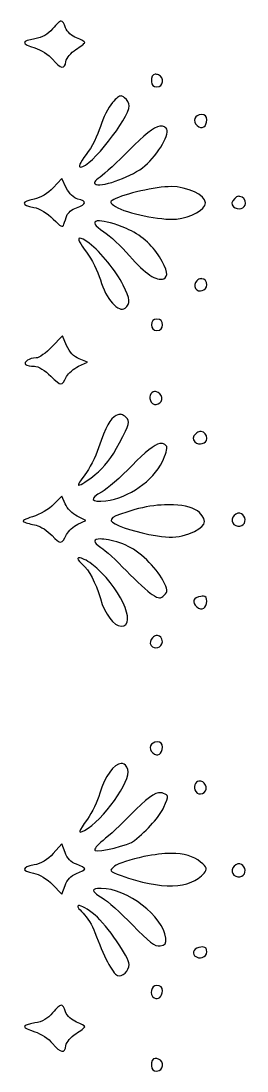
# Model space of a CAD drawing. Header units: centimetres. Extents: x -10 to 10, y -12.4 to 12.4.
# Drawn here: x 8.74 to 9.81, y -4.08 to 0.93 of the extents above; entities that cross this region are included whole.
import ezdxf

# ---------------------------------------------------------------- set-up
doc = ezdxf.new("R2010")
doc.units = ezdxf.units.CM
doc.header["$MEASUREMENT"] = 0
doc.layers.add('Layer 1', color=7, linetype='Continuous')

msp = doc.modelspace()

# ---------------------------------------------------------------- linework, layer by layer
at = {"layer": 'Layer 1', "color": 16, "lineweight": 25}
for points, knots in [([(8.92969, 0.92853), (8.93802, 0.92926), (8.94297, 0.91874), (8.95119, 0.89711), (8.95119, 0.89711), (8.95847, 0.87797), (8.98118, 0.85667), (9.00328, 0.84833), (9.00328, 0.84833), (9.02497, 0.84014), (9.04242, 0.82985), (9.04214, 0.82601), (9.04214, 0.82601), (9.04186, 0.82216), (9.02327, 0.80756), (8.99997, 0.79294), (8.99997, 0.79294), (8.97668, 0.77832), (8.95516, 0.75292), (8.95284, 0.73672), (8.95284, 0.73672), (8.94713, 0.69682), (8.92865, 0.69973), (8.88917, 0.74664), (8.88917, 0.74664), (8.87097, 0.76827), (8.83332, 0.79268), (8.80483, 0.80121), (8.80483, 0.80121), (8.73929, 0.82085), (8.73945, 0.83375), (8.80483, 0.8442), (8.80483, 0.8442), (8.83952, 0.84975), (8.86674, 0.86551), (8.88917, 0.89216), (8.88917, 0.89216), (8.90948, 0.91629), (8.92135, 0.92781), (8.92968, 0.92854), (8.92968, 0.92854), (8.92968, 0.92854), (8.92969, 0.92853), (8.92969, 0.92853)], [0, 0, 0, 0, 0.0833333, 0.0833333, 0.0833333, 0.0833333, 0.1666667, 0.1666667, 0.1666667, 0.1666667, 0.25, 0.25, 0.25, 0.25, 0.3333333, 0.3333333, 0.3333333, 0.3333333, 0.4166667, 0.4166667, 0.4166667, 0.4166667, 0.5, 0.5, 0.5, 0.5, 0.5833333, 0.5833333, 0.5833333, 0.5833333, 0.6666667, 0.6666667, 0.6666667, 0.6666667, 0.75, 0.75, 0.75, 0.75, 0.8333333, 0.8333333, 0.8333333, 0.8333333, 1, 1, 1, 1]), ([(9.37783, 0.67552), (9.38213, 0.67573), (9.38774, 0.67444), (9.39354, 0.67221), (9.39354, 0.67221), (9.42271, 0.66101), (9.41683, 0.61516), (9.3861, 0.61516), (9.3861, 0.61516), (9.36931, 0.61516), (9.35964, 0.62458), (9.35964, 0.63996), (9.35964, 0.63996), (9.35964, 0.66329), (9.36494, 0.67482), (9.37783, 0.67551), (9.37783, 0.67551), (9.37783, 0.67551), (9.37783, 0.67552), (9.37783, 0.67552)], [0, 0, 0, 0, 0.1666667, 0.1666667, 0.1666667, 0.1666667, 0.3333333, 0.3333333, 0.3333333, 0.3333333, 0.5, 0.5, 0.5, 0.5, 0.6666667, 0.6666667, 0.6666667, 0.6666667, 1, 1, 1, 1]), ([(9.21494, 0.57217), (9.2207, 0.57236), (9.22542, 0.56879), (9.2323, 0.56307), (9.2323, 0.56307), (9.244, 0.55336), (9.25387, 0.53685), (9.2538, 0.52504), (9.2538, 0.52504), (9.25345, 0.46507), (9.0701, 0.23234), (9.02312, 0.23234), (9.02312, 0.23234), (9.00905, 0.23234), (9.01723, 0.25032), (9.04958, 0.2927), (9.04958, 0.2927), (9.07485, 0.32581), (9.10489, 0.3857), (9.11655, 0.42582), (9.11655, 0.42582), (9.12821, 0.46593), (9.1542, 0.51728), (9.17443, 0.53992), (9.17443, 0.53992), (9.19427, 0.56212), (9.20534, 0.57182), (9.21494, 0.57217)], [0, 0, 0, 0, 0.125, 0.125, 0.125, 0.125, 0.25, 0.25, 0.25, 0.25, 0.375, 0.375, 0.375, 0.375, 0.5, 0.5, 0.5, 0.5, 0.625, 0.625, 0.625, 0.625, 0.75, 0.75, 0.75, 0.75, 1, 1, 1, 1]), ([(9.59776, 0.48287), (9.61368, 0.48287), (9.62339, 0.47439), (9.62339, 0.45807), (9.62339, 0.45807), (9.62339, 0.42482), (9.60043, 0.41141), (9.57709, 0.43078), (9.57709, 0.43078), (9.55308, 0.45071), (9.56584, 0.48287), (9.59776, 0.48287)], [0, 0, 0, 0, 0.25, 0.25, 0.25, 0.25, 0.5, 0.5, 0.5, 0.5, 1, 1, 1, 1]), ([(9.40015, 0.42748), (9.40436, 0.42818), (9.4081, 0.42801), (9.41173, 0.42748), (9.41173, 0.42748), (9.41843, 0.4265), (9.42493, 0.42338), (9.42992, 0.41838), (9.42992, 0.41838), (9.45167, 0.39663), (9.39415, 0.29456), (9.32822, 0.23813), (9.32822, 0.23813), (9.27339, 0.19119), (9.13137, 0.13718), (9.09671, 0.15049), (9.09671, 0.15049), (9.08235, 0.156), (9.08675, 0.16498), (9.11573, 0.18522), (9.11573, 0.18522), (9.1371, 0.20015), (9.1994, 0.25806), (9.25381, 0.31338), (9.25381, 0.31338), (9.32587, 0.38665), (9.37065, 0.42256), (9.40016, 0.42748), (9.40016, 0.42748), (9.40016, 0.42748), (9.40015, 0.42748), (9.40015, 0.42748)], [0, 0, 0, 0, 0.1111111, 0.1111111, 0.1111111, 0.1111111, 0.2222222, 0.2222222, 0.2222222, 0.2222222, 0.3333333, 0.3333333, 0.3333333, 0.3333333, 0.4444444, 0.4444444, 0.4444444, 0.4444444, 0.5555556, 0.5555556, 0.5555556, 0.5555556, 0.6666667, 0.6666667, 0.6666667, 0.6666667, 0.7777778, 0.7777778, 0.7777778, 0.7777778, 1, 1, 1, 1]), ([(8.93299, 0.17778), (8.93299, 0.17778), (8.95449, 0.13313), (8.95449, 0.13313), (8.95449, 0.13313), (8.96753, 0.10578), (8.98949, 0.08533), (9.00989, 0.08021), (9.00989, 0.08021), (9.05378, 0.06919), (9.05157, 0.0571), (9.00328, 0.03887), (9.00328, 0.03887), (8.98153, 0.03066), (8.96062, 0.01401), (8.95698, 0.00249), (8.95698, 0.00249), (8.95334, -0.00903), (8.94669, -0.02783), (8.94292, -0.03968), (8.94292, -0.03968), (8.93737, -0.05712), (8.92804, -0.05234), (8.89166, -0.01488), (8.89166, -0.01488), (8.86435, 0.01324), (8.82852, 0.03515), (8.79988, 0.04052), (8.79988, 0.04052), (8.739, 0.05194), (8.7396, 0.06859), (8.80153, 0.08021), (8.80153, 0.08021), (8.83192, 0.08591), (8.86676, 0.10668), (8.89248, 0.13395), (8.89248, 0.13395), (8.89248, 0.13395), (8.93299, 0.17777), (8.93299, 0.17777), (8.93299, 0.17777), (8.93299, 0.17777), (8.93299, 0.17778), (8.93299, 0.17778)], [0, 0, 0, 0, 0.0833333, 0.0833333, 0.0833333, 0.0833333, 0.1666667, 0.1666667, 0.1666667, 0.1666667, 0.25, 0.25, 0.25, 0.25, 0.3333333, 0.3333333, 0.3333333, 0.3333333, 0.4166667, 0.4166667, 0.4166667, 0.4166667, 0.5, 0.5, 0.5, 0.5, 0.5833333, 0.5833333, 0.5833333, 0.5833333, 0.6666667, 0.6666667, 0.6666667, 0.6666667, 0.75, 0.75, 0.75, 0.75, 0.8333333, 0.8333333, 0.8333333, 0.8333333, 1, 1, 1, 1]), ([(9.45307, 0.13974), (9.53083, 0.13974), (9.61678, 0.09921), (9.61678, 0.06202), (9.61678, 0.06202), (9.61678, 0.03004), (9.54784, -0.00823), (9.4787, -0.01487), (9.4787, -0.01487), (9.4045, -0.022), (9.2409, 0.01182), (9.18931, 0.04466), (9.18931, 0.04466), (9.16051, 0.06299), (9.15948, 0.06613), (9.18021, 0.07773), (9.18021, 0.07773), (9.2296, 0.10537), (9.38297, 0.13974), (9.45306, 0.13974), (9.45306, 0.13974), (9.45306, 0.13974), (9.45307, 0.13974), (9.45307, 0.13974)], [0, 0, 0, 0, 0.1428571, 0.1428571, 0.1428571, 0.1428571, 0.2857143, 0.2857143, 0.2857143, 0.2857143, 0.4285714, 0.4285714, 0.4285714, 0.4285714, 0.5714286, 0.5714286, 0.5714286, 0.5714286, 0.7142857, 0.7142857, 0.7142857, 0.7142857, 1, 1, 1, 1]), ([(9.7747, 0.09344), (9.77681, 0.09365), (9.77922, 0.09289), (9.78131, 0.09261), (9.78131, 0.09261), (9.7953, 0.09072), (9.80777, 0.07839), (9.80777, 0.05954), (9.80777, 0.05954), (9.80777, 0.03512), (9.76975, 0.0248), (9.75072, 0.04383), (9.75072, 0.04383), (9.73818, 0.05638), (9.73957, 0.06658), (9.75651, 0.08352), (9.75651, 0.08352), (9.76227, 0.08928), (9.76838, 0.0928), (9.7747, 0.09344)], [0, 0, 0, 0, 0.1666667, 0.1666667, 0.1666667, 0.1666667, 0.3333333, 0.3333333, 0.3333333, 0.3333333, 0.5, 0.5, 0.5, 0.5, 0.6666667, 0.6666667, 0.6666667, 0.6666667, 1, 1, 1, 1]), ([(9.10167, -0.02397), (9.10472, -0.02345), (9.10829, -0.02392), (9.11242, -0.02397), (9.11242, -0.02397), (9.13812, -0.0243), (9.18375, -0.0363), (9.24058, -0.06035), (9.24058, -0.06035), (9.30646, -0.08823), (9.36224, -0.13604), (9.3985, -0.19595), (9.3985, -0.19595), (9.43628, -0.25836), (9.44238, -0.29008), (9.41834, -0.2993), (9.41834, -0.2993), (9.38446, -0.3123), (9.33107, -0.2771), (9.25546, -0.19016), (9.25546, -0.19016), (9.21658, -0.14546), (9.16144, -0.09396), (9.13309, -0.07606), (9.13309, -0.07606), (9.08633, -0.04654), (9.08034, -0.02765), (9.10167, -0.02397)], [0, 0, 0, 0, 0.125, 0.125, 0.125, 0.125, 0.25, 0.25, 0.25, 0.25, 0.375, 0.375, 0.375, 0.375, 0.5, 0.5, 0.5, 0.5, 0.625, 0.625, 0.625, 0.625, 0.75, 0.75, 0.75, 0.75, 1, 1, 1, 1]), ([(9.01816, -0.10583), (9.02502, -0.10549), (9.04028, -0.11345), (9.06281, -0.13063), (9.06281, -0.13063), (9.12012, -0.17434), (9.1898, -0.26021), (9.22569, -0.33072), (9.22569, -0.33072), (9.25904, -0.39623), (9.26108, -0.41804), (9.23479, -0.43986), (9.23479, -0.43986), (9.20445, -0.46503), (9.14269, -0.395), (9.11655, -0.30509), (9.11655, -0.30509), (9.10465, -0.26416), (9.07551, -0.20493), (9.05123, -0.17363), (9.05123, -0.17363), (9.0176, -0.13027), (9.00672, -0.10639), (9.01816, -0.10583)], [0, 0, 0, 0, 0.1428571, 0.1428571, 0.1428571, 0.1428571, 0.2857143, 0.2857143, 0.2857143, 0.2857143, 0.4285714, 0.4285714, 0.4285714, 0.4285714, 0.5714286, 0.5714286, 0.5714286, 0.5714286, 0.7142857, 0.7142857, 0.7142857, 0.7142857, 1, 1, 1, 1]), ([(9.59445, -0.2993), (9.59645, -0.29898), (9.59832, -0.29919), (9.60024, -0.2993), (9.60024, -0.2993), (9.61299, -0.3), (9.62339, -0.31097), (9.62339, -0.32907), (9.62339, -0.32907), (9.62339, -0.35599), (9.58353, -0.36889), (9.56965, -0.34643), (9.56965, -0.34643), (9.5625, -0.33487), (9.56494, -0.32056), (9.57626, -0.30922), (9.57626, -0.30922), (9.58204, -0.30344), (9.58846, -0.30025), (9.59445, -0.2993)], [0, 0, 0, 0, 0.1666667, 0.1666667, 0.1666667, 0.1666667, 0.3333333, 0.3333333, 0.3333333, 0.3333333, 0.5, 0.5, 0.5, 0.5, 0.6666667, 0.6666667, 0.6666667, 0.6666667, 1, 1, 1, 1]), ([(9.38609, -0.49278), (9.40368, -0.49278), (9.41172, -0.50166), (9.41172, -0.51924), (9.41172, -0.51924), (9.41172, -0.53683), (9.40367, -0.5457), (9.38609, -0.5457), (9.38609, -0.5457), (9.3685, -0.5457), (9.35963, -0.53683), (9.35963, -0.51924), (9.35963, -0.51924), (9.35963, -0.50166), (9.3685, -0.49278), (9.38609, -0.49278)], [0, 0, 0, 0, 0.2, 0.2, 0.2, 0.2, 0.4, 0.4, 0.4, 0.4, 0.6, 0.6, 0.6, 0.6, 1, 1, 1, 1]), ([(8.93713, -0.57133), (8.93713, -0.57133), (8.95615, -0.61846), (8.95615, -0.61846), (8.95615, -0.61846), (8.96923, -0.64976), (8.99021, -0.67137), (9.01651, -0.6813), (9.01651, -0.6813), (9.01651, -0.6813), (9.0562, -0.69701), (9.0562, -0.69701), (9.0562, -0.69701), (9.0562, -0.69701), (9.01321, -0.71685), (9.01321, -0.71685), (9.01321, -0.71685), (8.98979, -0.72794), (8.96435, -0.75001), (8.95616, -0.76646), (8.95616, -0.76646), (8.93301, -0.81297), (8.93042, -0.81348), (8.88092, -0.76398), (8.88092, -0.76398), (8.85311, -0.73617), (8.82152, -0.71685), (8.80237, -0.71685), (8.80237, -0.71685), (8.78472, -0.71685), (8.76597, -0.71353), (8.76103, -0.70858), (8.76103, -0.70858), (8.74915, -0.6967), (8.77899, -0.67741), (8.81064, -0.67716), (8.81064, -0.67716), (8.82446, -0.67703), (8.85815, -0.6534), (8.88588, -0.62424), (8.88588, -0.62424), (8.88588, -0.62424), (8.93714, -0.57132), (8.93714, -0.57132), (8.93714, -0.57132), (8.93714, -0.57132), (8.93713, -0.57133), (8.93713, -0.57133)], [0, 0, 0, 0, 0.0769231, 0.0769231, 0.0769231, 0.0769231, 0.1538462, 0.1538462, 0.1538462, 0.1538462, 0.2307692, 0.2307692, 0.2307692, 0.2307692, 0.3076923, 0.3076923, 0.3076923, 0.3076923, 0.3846154, 0.3846154, 0.3846154, 0.3846154, 0.4615385, 0.4615385, 0.4615385, 0.4615385, 0.5384615, 0.5384615, 0.5384615, 0.5384615, 0.6153846, 0.6153846, 0.6153846, 0.6153846, 0.6923077, 0.6923077, 0.6923077, 0.6923077, 0.7692308, 0.7692308, 0.7692308, 0.7692308, 0.8461538, 0.8461538, 0.8461538, 0.8461538, 1, 1, 1, 1]), ([(9.37452, -0.83756), (9.37729, -0.83717), (9.38049, -0.83777), (9.38362, -0.83839), (9.38362, -0.83839), (9.39532, -0.84064), (9.40765, -0.85304), (9.41008, -0.86568), (9.41008, -0.86568), (9.4155, -0.89384), (9.37361, -0.91194), (9.35882, -0.888), (9.35882, -0.888), (9.34551, -0.86646), (9.35512, -0.84033), (9.37453, -0.83756), (9.37453, -0.83756), (9.37453, -0.83756), (9.37452, -0.83756), (9.37452, -0.83756)], [0, 0, 0, 0, 0.1666667, 0.1666667, 0.1666667, 0.1666667, 0.3333333, 0.3333333, 0.3333333, 0.3333333, 0.5, 0.5, 0.5, 0.5, 0.6666667, 0.6666667, 0.6666667, 0.6666667, 1, 1, 1, 1]), ([(9.21081, -0.94588), (9.21276, -0.9459), (9.21478, -0.94639), (9.2166, -0.94671), (9.2166, -0.94671), (9.22387, -0.94799), (9.23079, -0.9526), (9.23892, -0.96077), (9.23892, -0.96077), (9.25886, -0.9808), (9.25633, -0.98931), (9.2075, -1.08231), (9.2075, -1.08231), (9.17032, -1.15313), (9.13673, -1.19795), (9.09174, -1.23362), (9.09174, -1.23362), (9.05663, -1.26146), (9.02179, -1.28406), (9.01485, -1.28406), (9.01485, -1.28406), (9.00791, -1.28406), (9.02026, -1.2625), (9.04214, -1.23528), (9.04214, -1.23528), (9.06402, -1.20806), (9.09355, -1.1498), (9.10829, -1.1063), (9.10829, -1.1063), (9.14365, -1.00193), (9.1623, -0.96791), (9.19263, -0.95168), (9.19263, -0.95168), (9.19737, -0.94914), (9.20115, -0.94759), (9.20503, -0.94672), (9.20503, -0.94672), (9.20697, -0.94628), (9.20887, -0.94586), (9.21082, -0.94589), (9.21082, -0.94589), (9.21082, -0.94589), (9.21081, -0.94588), (9.21081, -0.94588)], [0, 0, 0, 0, 0.0833333, 0.0833333, 0.0833333, 0.0833333, 0.1666667, 0.1666667, 0.1666667, 0.1666667, 0.25, 0.25, 0.25, 0.25, 0.3333333, 0.3333333, 0.3333333, 0.3333333, 0.4166667, 0.4166667, 0.4166667, 0.4166667, 0.5, 0.5, 0.5, 0.5, 0.5833333, 0.5833333, 0.5833333, 0.5833333, 0.6666667, 0.6666667, 0.6666667, 0.6666667, 0.75, 0.75, 0.75, 0.75, 0.8333333, 0.8333333, 0.8333333, 0.8333333, 1, 1, 1, 1]), ([(9.59032, -1.02773), (9.5925, -1.02744), (9.59484, -1.02745), (9.59693, -1.02773), (9.59693, -1.02773), (9.61091, -1.02961), (9.62339, -1.04278), (9.62339, -1.06163), (9.62339, -1.06163), (9.62339, -1.08605), (9.58537, -1.09637), (9.56634, -1.07734), (9.56634, -1.07734), (9.5538, -1.0648), (9.5552, -1.05459), (9.57213, -1.03765), (9.57213, -1.03765), (9.57789, -1.03189), (9.58378, -1.02859), (9.59032, -1.02773)], [0, 0, 0, 0, 0.1666667, 0.1666667, 0.1666667, 0.1666667, 0.3333333, 0.3333333, 0.3333333, 0.3333333, 0.5, 0.5, 0.5, 0.5, 0.6666667, 0.6666667, 0.6666667, 0.6666667, 1, 1, 1, 1]), ([(9.40015, -1.08561), (9.40406, -1.08481), (9.4084, -1.08528), (9.41173, -1.08561), (9.41173, -1.08561), (9.4206, -1.08649), (9.42709, -1.09107), (9.4324, -1.09967), (9.4324, -1.09967), (9.437, -1.10712), (9.42736, -1.13932), (9.41173, -1.1716), (9.41173, -1.1716), (9.36702, -1.26394), (9.25319, -1.34325), (9.14219, -1.35846), (9.14219, -1.35846), (9.07061, -1.36827), (9.06225, -1.34782), (9.12483, -1.31547), (9.12483, -1.31547), (9.14814, -1.30341), (9.21242, -1.24684), (9.26787, -1.18979), (9.26787, -1.18979), (9.33095, -1.12491), (9.37278, -1.09124), (9.40016, -1.08561), (9.40016, -1.08561), (9.40016, -1.08561), (9.40015, -1.08561), (9.40015, -1.08561)], [0, 0, 0, 0, 0.1111111, 0.1111111, 0.1111111, 0.1111111, 0.2222222, 0.2222222, 0.2222222, 0.2222222, 0.3333333, 0.3333333, 0.3333333, 0.3333333, 0.4444444, 0.4444444, 0.4444444, 0.4444444, 0.5555556, 0.5555556, 0.5555556, 0.5555556, 0.6666667, 0.6666667, 0.6666667, 0.6666667, 0.7777778, 0.7777778, 0.7777778, 0.7777778, 1, 1, 1, 1]), ([(8.93299, -1.33614), (8.93299, -1.33614), (8.94953, -1.37335), (8.94953, -1.37335), (8.94953, -1.37335), (8.95822, -1.39433), (8.98367, -1.42037), (9.00658, -1.43123), (9.00658, -1.43123), (9.00658, -1.43123), (9.04792, -1.4519), (9.04792, -1.4519), (9.04792, -1.4519), (9.04792, -1.4519), (9.00989, -1.47009), (9.00989, -1.47009), (9.00989, -1.47009), (8.98859, -1.48031), (8.96435, -1.50242), (8.95615, -1.51887), (8.95615, -1.51887), (8.93224, -1.56685), (8.92666, -1.56662), (8.8867, -1.52383), (8.8867, -1.52383), (8.86583, -1.50149), (8.83169, -1.4797), (8.81063, -1.47505), (8.81063, -1.47505), (8.78958, -1.4704), (8.76363, -1.46313), (8.75275, -1.45934), (8.75275, -1.45934), (8.74114, -1.45529), (8.75828, -1.44528), (8.79409, -1.43454), (8.79409, -1.43454), (8.82764, -1.42447), (8.87249, -1.39797), (8.89414, -1.37584), (8.89414, -1.37584), (8.89414, -1.37584), (8.933, -1.33615), (8.933, -1.33615), (8.933, -1.33615), (8.933, -1.33615), (8.93299, -1.33614), (8.93299, -1.33614)], [0, 0, 0, 0, 0.0769231, 0.0769231, 0.0769231, 0.0769231, 0.1538462, 0.1538462, 0.1538462, 0.1538462, 0.2307692, 0.2307692, 0.2307692, 0.2307692, 0.3076923, 0.3076923, 0.3076923, 0.3076923, 0.3846154, 0.3846154, 0.3846154, 0.3846154, 0.4615385, 0.4615385, 0.4615385, 0.4615385, 0.5384615, 0.5384615, 0.5384615, 0.5384615, 0.6153846, 0.6153846, 0.6153846, 0.6153846, 0.6923077, 0.6923077, 0.6923077, 0.6923077, 0.7692308, 0.7692308, 0.7692308, 0.7692308, 0.8461538, 0.8461538, 0.8461538, 0.8461538, 1, 1, 1, 1]), ([(9.42247, -1.37748), (9.43731, -1.37687), (9.45172, -1.37687), (9.46546, -1.37748), (9.46546, -1.37748), (9.52046, -1.37995), (9.56481, -1.39228), (9.58866, -1.41469), (9.58866, -1.41469), (9.63187, -1.45529), (9.6165, -1.48535), (9.5374, -1.51556), (9.5374, -1.51556), (9.49383, -1.5322), (9.46098, -1.53536), (9.40842, -1.52879), (9.40842, -1.52879), (9.33057, -1.51906), (9.23149, -1.49233), (9.18683, -1.46843), (9.18683, -1.46843), (9.14704, -1.44713), (9.16676, -1.43275), (9.28026, -1.40063), (9.28026, -1.40063), (9.32907, -1.38682), (9.37795, -1.37932), (9.42247, -1.37748)], [0, 0, 0, 0, 0.125, 0.125, 0.125, 0.125, 0.25, 0.25, 0.25, 0.25, 0.375, 0.375, 0.375, 0.375, 0.5, 0.5, 0.5, 0.5, 0.625, 0.625, 0.625, 0.625, 0.75, 0.75, 0.75, 0.75, 1, 1, 1, 1]), ([(9.77139, -1.41799), (9.7748, -1.41733), (9.77824, -1.41741), (9.78131, -1.41799), (9.78131, -1.41799), (9.80281, -1.42204), (9.81461, -1.45415), (9.79702, -1.47173), (9.79702, -1.47173), (9.78929, -1.47946), (9.77337, -1.48126), (9.76147, -1.47669), (9.76147, -1.47669), (9.73396, -1.46613), (9.74103, -1.42383), (9.77139, -1.41799)], [0, 0, 0, 0, 0.2, 0.2, 0.2, 0.2, 0.4, 0.4, 0.4, 0.4, 0.6, 0.6, 0.6, 0.6, 1, 1, 1, 1]), ([(9.11655, -1.54036), (9.12122, -1.54031), (9.12744, -1.54062), (9.13309, -1.54119), (9.13309, -1.54119), (9.16017, -1.54382), (9.19805, -1.55341), (9.2381, -1.57013), (9.2381, -1.57013), (9.29874, -1.59544), (9.38282, -1.67563), (9.41421, -1.73715), (9.41421, -1.73715), (9.43801, -1.78381), (9.43886, -1.79022), (9.42082, -1.80826), (9.42082, -1.80826), (9.40278, -1.8263), (9.39699, -1.82645), (9.36377, -1.80495), (9.36377, -1.80495), (9.34339, -1.79177), (9.28772, -1.74132), (9.24057, -1.6925), (9.24057, -1.6925), (9.19342, -1.64368), (9.13891, -1.59332), (9.11903, -1.58088), (9.11903, -1.58088), (9.07761, -1.55496), (9.08387, -1.54068), (9.11655, -1.54037), (9.11655, -1.54037), (9.11655, -1.54037), (9.11655, -1.54036), (9.11655, -1.54036)], [0, 0, 0, 0, 0.1, 0.1, 0.1, 0.1, 0.2, 0.2, 0.2, 0.2, 0.3, 0.3, 0.3, 0.3, 0.4, 0.4, 0.4, 0.4, 0.5, 0.5, 0.5, 0.5, 0.6, 0.6, 0.6, 0.6, 0.7, 0.7, 0.7, 0.7, 0.8, 0.8, 0.8, 0.8, 1, 1, 1, 1]), ([(9.01237, -1.63049), (9.01329, -1.63019), (9.01521, -1.63047), (9.0165, -1.63049), (9.0165, -1.63049), (9.02689, -1.63062), (9.04964, -1.64012), (9.07603, -1.66026), (9.07603, -1.66026), (9.20533, -1.75888), (9.29804, -1.95626), (9.21494, -1.95626), (9.21494, -1.95626), (9.18152, -1.95626), (9.13891, -1.9001), (9.11655, -1.8248), (9.11655, -1.8248), (9.09244, -1.74361), (9.06534, -1.69248), (9.02973, -1.66026), (9.02973, -1.66026), (9.01032, -1.64269), (9.00596, -1.63262), (9.01237, -1.63049)], [0, 0, 0, 0, 0.1428571, 0.1428571, 0.1428571, 0.1428571, 0.2857143, 0.2857143, 0.2857143, 0.2857143, 0.4285714, 0.4285714, 0.4285714, 0.4285714, 0.5714286, 0.5714286, 0.5714286, 0.5714286, 0.7142857, 0.7142857, 0.7142857, 0.7142857, 1, 1, 1, 1]), ([(9.60768, -1.81321), (9.61874, -1.81442), (9.62339, -1.82157), (9.62339, -1.83636), (9.62339, -1.83636), (9.62339, -1.87107), (9.6001, -1.88412), (9.57543, -1.86365), (9.57543, -1.86365), (9.54962, -1.84223), (9.55948, -1.81931), (9.59527, -1.81404), (9.59527, -1.81404), (9.60059, -1.81326), (9.60399, -1.81281), (9.60767, -1.81321), (9.60767, -1.81321), (9.60767, -1.81321), (9.60768, -1.81321), (9.60768, -1.81321)], [0, 0, 0, 0, 0.1666667, 0.1666667, 0.1666667, 0.1666667, 0.3333333, 0.3333333, 0.3333333, 0.3333333, 0.5, 0.5, 0.5, 0.5, 0.6666667, 0.6666667, 0.6666667, 0.6666667, 1, 1, 1, 1]), ([(9.38279, -2.0009), (9.38479, -2.00051), (9.38749, -2.00079), (9.3894, -2.0009), (9.3894, -2.0009), (9.40215, -2.0016), (9.41172, -2.01257), (9.41172, -2.03067), (9.41172, -2.03067), (9.41172, -2.05759), (9.37186, -2.07049), (9.35798, -2.04803), (9.35798, -2.04803), (9.35083, -2.03647), (9.35409, -2.02298), (9.36542, -2.01165), (9.36542, -2.01165), (9.3712, -2.00587), (9.37679, -2.00207), (9.38278, -2.0009), (9.38278, -2.0009), (9.38278, -2.0009), (9.38279, -2.0009), (9.38279, -2.0009)], [0, 0, 0, 0, 0.1428571, 0.1428571, 0.1428571, 0.1428571, 0.2857143, 0.2857143, 0.2857143, 0.2857143, 0.4285714, 0.4285714, 0.4285714, 0.4285714, 0.5714286, 0.5714286, 0.5714286, 0.5714286, 0.7142857, 0.7142857, 0.7142857, 0.7142857, 1, 1, 1, 1]), ([(9.38775, -2.50775), (9.40367, -2.50775), (9.41173, -2.51706), (9.41173, -2.53338), (9.41173, -2.53338), (9.41173, -2.56663), (9.3896, -2.58004), (9.36625, -2.56067), (9.36625, -2.56067), (9.34224, -2.54074), (9.35583, -2.50775), (9.38775, -2.50775)], [0, 0, 0, 0, 0.25, 0.25, 0.25, 0.25, 0.5, 0.5, 0.5, 0.5, 1, 1, 1, 1]), ([(9.21494, -2.61027), (9.21709, -2.61008), (9.21953, -2.61079), (9.22155, -2.6111), (9.22155, -2.6111), (9.23235, -2.61271), (9.24175, -2.6221), (9.24718, -2.63921), (9.24718, -2.63921), (9.26402, -2.69228), (9.12851, -2.88357), (9.0413, -2.93025), (9.0413, -2.93025), (9.00758, -2.94829), (9.00997, -2.93833), (9.05536, -2.87568), (9.05536, -2.87568), (9.07679, -2.8461), (9.10298, -2.79061), (9.11406, -2.75248), (9.11406, -2.75248), (9.13781, -2.67081), (9.18271, -2.61307), (9.21493, -2.61027), (9.21493, -2.61027), (9.21493, -2.61027), (9.21494, -2.61027), (9.21494, -2.61027)], [0, 0, 0, 0, 0.125, 0.125, 0.125, 0.125, 0.25, 0.25, 0.25, 0.25, 0.375, 0.375, 0.375, 0.375, 0.5, 0.5, 0.5, 0.5, 0.625, 0.625, 0.625, 0.625, 0.75, 0.75, 0.75, 0.75, 1, 1, 1, 1]), ([(9.58618, -2.69461), (9.58895, -2.6942), (9.59215, -2.69482), (9.59528, -2.69544), (9.59528, -2.69544), (9.60697, -2.69769), (9.61765, -2.71009), (9.62008, -2.72273), (9.62008, -2.72273), (9.6255, -2.75089), (9.58527, -2.76899), (9.57047, -2.74505), (9.57047, -2.74505), (9.55716, -2.72351), (9.56677, -2.69746), (9.58618, -2.69461)], [0, 0, 0, 0, 0.2, 0.2, 0.2, 0.2, 0.4, 0.4, 0.4, 0.4, 0.6, 0.6, 0.6, 0.6, 1, 1, 1, 1]), ([(9.40511, -2.75), (9.40937, -2.75029), (9.41355, -2.75179), (9.41751, -2.75331), (9.41751, -2.75331), (9.44278, -2.76301), (9.44304, -2.76149), (9.41916, -2.81863), (9.41916, -2.81863), (9.40209, -2.85949), (9.33962, -2.93071), (9.27943, -2.97821), (9.27943, -2.97821), (9.25188, -2.99995), (9.10866, -3.03662), (9.09174, -3.02617), (9.09174, -3.02617), (9.08415, -3.02148), (9.10102, -2.99964), (9.12977, -2.97739), (9.12977, -2.97739), (9.15815, -2.95543), (9.21688, -2.90088), (9.26041, -2.85585), (9.26041, -2.85585), (9.3362, -2.77743), (9.37523, -2.74799), (9.4051, -2.75002), (9.4051, -2.75002), (9.4051, -2.75002), (9.40511, -2.75), (9.40511, -2.75)], [0, 0, 0, 0, 0.1111111, 0.1111111, 0.1111111, 0.1111111, 0.2222222, 0.2222222, 0.2222222, 0.2222222, 0.3333333, 0.3333333, 0.3333333, 0.3333333, 0.4444444, 0.4444444, 0.4444444, 0.4444444, 0.5555556, 0.5555556, 0.5555556, 0.5555556, 0.6666667, 0.6666667, 0.6666667, 0.6666667, 0.7777778, 0.7777778, 0.7777778, 0.7777778, 1, 1, 1, 1]), ([(8.93382, -2.99392), (8.93382, -2.99392), (8.9487, -3.03526), (8.9487, -3.03526), (8.9487, -3.03526), (8.95815, -3.06238), (8.97633, -3.08163), (9.00244, -3.09148), (9.00244, -3.09148), (9.02438, -3.09976), (9.04295, -3.10973), (9.04295, -3.1138), (9.04295, -3.1138), (9.04295, -3.11787), (9.02438, -3.12784), (9.00244, -3.13612), (9.00244, -3.13612), (8.97644, -3.14594), (8.95803, -3.16556), (8.9487, -3.19234), (8.9487, -3.19234), (8.9487, -3.19234), (8.93382, -3.23451), (8.93382, -3.23451), (8.93382, -3.23451), (8.93382, -3.23451), (8.88917, -3.18821), (8.88917, -3.18821), (8.88917, -3.18821), (8.86247, -3.16072), (8.82654, -3.1388), (8.79905, -3.13364), (8.79905, -3.13364), (8.73933, -3.12244), (8.7403, -3.10627), (8.80153, -3.09478), (8.80153, -3.09478), (8.83271, -3.08893), (8.86551, -3.06965), (8.89248, -3.04021), (8.89248, -3.04021), (8.89248, -3.04021), (8.93382, -2.99391), (8.93382, -2.99391), (8.93382, -2.99391), (8.93382, -2.99391), (8.93382, -2.99392), (8.93382, -2.99392)], [0, 0, 0, 0, 0.0769231, 0.0769231, 0.0769231, 0.0769231, 0.1538462, 0.1538462, 0.1538462, 0.1538462, 0.2307692, 0.2307692, 0.2307692, 0.2307692, 0.3076923, 0.3076923, 0.3076923, 0.3076923, 0.3846154, 0.3846154, 0.3846154, 0.3846154, 0.4615385, 0.4615385, 0.4615385, 0.4615385, 0.5384615, 0.5384615, 0.5384615, 0.5384615, 0.6153846, 0.6153846, 0.6153846, 0.6153846, 0.6923077, 0.6923077, 0.6923077, 0.6923077, 0.7692308, 0.7692308, 0.7692308, 0.7692308, 0.8461538, 0.8461538, 0.8461538, 0.8461538, 1, 1, 1, 1]), ([(9.45307, -3.03939), (9.51477, -3.03898), (9.56084, -3.05252), (9.59363, -3.08073), (9.59363, -3.08073), (9.62489, -3.10762), (9.62632, -3.11418), (9.61017, -3.13365), (9.61017, -3.13365), (9.54681, -3.21), (9.40576, -3.21432), (9.21578, -3.14523), (9.21578, -3.14523), (9.15796, -3.1242), (9.15676, -3.12293), (9.18436, -3.10058), (9.18436, -3.10058), (9.19968, -3.08818), (9.26284, -3.06796), (9.32409, -3.0551), (9.32409, -3.0551), (9.37347, -3.04474), (9.41605, -3.03964), (9.45307, -3.03939)], [0, 0, 0, 0, 0.1428571, 0.1428571, 0.1428571, 0.1428571, 0.2857143, 0.2857143, 0.2857143, 0.2857143, 0.4285714, 0.4285714, 0.4285714, 0.4285714, 0.5714286, 0.5714286, 0.5714286, 0.5714286, 0.7142857, 0.7142857, 0.7142857, 0.7142857, 1, 1, 1, 1]), ([(9.77139, -3.08983), (9.7748, -3.08917), (9.77824, -3.08925), (9.78131, -3.08983), (9.78131, -3.08983), (9.80281, -3.09388), (9.81461, -3.12599), (9.79702, -3.14357), (9.79702, -3.14357), (9.78929, -3.1513), (9.77337, -3.1531), (9.76147, -3.14853), (9.76147, -3.14853), (9.73396, -3.13797), (9.74103, -3.09567), (9.77139, -3.08983)], [0, 0, 0, 0, 0.2, 0.2, 0.2, 0.2, 0.4, 0.4, 0.4, 0.4, 0.6, 0.6, 0.6, 0.6, 1, 1, 1, 1]), ([(9.10332, -3.20641), (9.10789, -3.20593), (9.11369, -3.20641), (9.11986, -3.20641), (9.11986, -3.20641), (9.24424, -3.20641), (9.41639, -3.33877), (9.42826, -3.44371), (9.42826, -3.44371), (9.43118, -3.46946), (9.42489, -3.4775), (9.40097, -3.48092), (9.40097, -3.48092), (9.37732, -3.4843), (9.34783, -3.46179), (9.26951, -3.38087), (9.26951, -3.38087), (9.21379, -3.32331), (9.14922, -3.26537), (9.12564, -3.25189), (9.12564, -3.25189), (9.07941, -3.22545), (9.07136, -3.20975), (9.10332, -3.20641)], [0, 0, 0, 0, 0.1428571, 0.1428571, 0.1428571, 0.1428571, 0.2857143, 0.2857143, 0.2857143, 0.2857143, 0.4285714, 0.4285714, 0.4285714, 0.4285714, 0.5714286, 0.5714286, 0.5714286, 0.5714286, 0.7142857, 0.7142857, 0.7142857, 0.7142857, 1, 1, 1, 1]), ([(9.0132, -3.28827), (9.02352, -3.28696), (9.05568, -3.30315), (9.09175, -3.33375), (9.09175, -3.33375), (9.14761, -3.38114), (9.25381, -3.53586), (9.25381, -3.56939), (9.25381, -3.56939), (9.25381, -3.59915), (9.22018, -3.63015), (9.19759, -3.62148), (9.19759, -3.62148), (9.17483, -3.61274), (9.13023, -3.52613), (9.09093, -3.41643), (9.09093, -3.41643), (9.07898, -3.38306), (9.05309, -3.34192), (9.03471, -3.32465), (9.03471, -3.32465), (9.00998, -3.30141), (9.00519, -3.28929), (9.01321, -3.28827), (9.01321, -3.28827), (9.01321, -3.28827), (9.0132, -3.28827), (9.0132, -3.28827)], [0, 0, 0, 0, 0.125, 0.125, 0.125, 0.125, 0.25, 0.25, 0.25, 0.25, 0.375, 0.375, 0.375, 0.375, 0.5, 0.5, 0.5, 0.5, 0.625, 0.625, 0.625, 0.625, 0.75, 0.75, 0.75, 0.75, 1, 1, 1, 1]), ([(9.59528, -3.48588), (9.60067, -3.48509), (9.60399, -3.48547), (9.60768, -3.48588), (9.60768, -3.48588), (9.61876, -3.48712), (9.62339, -3.49364), (9.62339, -3.50903), (9.62339, -3.50903), (9.62339, -3.5358), (9.58583, -3.54754), (9.56551, -3.52722), (9.56551, -3.52722), (9.54978, -3.51149), (9.56553, -3.49026), (9.59528, -3.48588)], [0, 0, 0, 0, 0.2, 0.2, 0.2, 0.2, 0.4, 0.4, 0.4, 0.4, 0.6, 0.6, 0.6, 0.6, 1, 1, 1, 1]), ([(9.38609, -3.66861), (9.40341, -3.66861), (9.41172, -3.67744), (9.41172, -3.69424), (9.41172, -3.69424), (9.41172, -3.72322), (9.39257, -3.74032), (9.37286, -3.72814), (9.37286, -3.72814), (9.34827, -3.71294), (9.35812, -3.66861), (9.38609, -3.66861)], [0, 0, 0, 0, 0.25, 0.25, 0.25, 0.25, 0.5, 0.5, 0.5, 0.5, 1, 1, 1, 1]), ([(8.92969, -3.76369), (8.93802, -3.76295), (8.94297, -3.77349), (8.95119, -3.79511), (8.95119, -3.79511), (8.95847, -3.81425), (8.98118, -3.83555), (9.00328, -3.84389), (9.00328, -3.84389), (9.02497, -3.85208), (9.04242, -3.86236), (9.04214, -3.86621), (9.04214, -3.86621), (9.04186, -3.87006), (9.02327, -3.88466), (8.99997, -3.89928), (8.99997, -3.89928), (8.97668, -3.9139), (8.95516, -3.9393), (8.95284, -3.9555), (8.95284, -3.9555), (8.94713, -3.9954), (8.92865, -3.99249), (8.88917, -3.94558), (8.88917, -3.94558), (8.87097, -3.92395), (8.83332, -3.89871), (8.80483, -3.89018), (8.80483, -3.89018), (8.73929, -3.87054), (8.73945, -3.85847), (8.80483, -3.84801), (8.80483, -3.84801), (8.83952, -3.84246), (8.86674, -3.8267), (8.88917, -3.80005), (8.88917, -3.80005), (8.90948, -3.77592), (8.92135, -3.7644), (8.92968, -3.76367), (8.92968, -3.76367), (8.92968, -3.76367), (8.92969, -3.76369), (8.92969, -3.76369)], [0, 0, 0, 0, 0.0833333, 0.0833333, 0.0833333, 0.0833333, 0.1666667, 0.1666667, 0.1666667, 0.1666667, 0.25, 0.25, 0.25, 0.25, 0.3333333, 0.3333333, 0.3333333, 0.3333333, 0.4166667, 0.4166667, 0.4166667, 0.4166667, 0.5, 0.5, 0.5, 0.5, 0.5833333, 0.5833333, 0.5833333, 0.5833333, 0.6666667, 0.6666667, 0.6666667, 0.6666667, 0.75, 0.75, 0.75, 0.75, 0.8333333, 0.8333333, 0.8333333, 0.8333333, 1, 1, 1, 1]), ([(9.37783, -4.0167), (9.38213, -4.01649), (9.38774, -4.01778), (9.39354, -4.02001), (9.39354, -4.02001), (9.42271, -4.03121), (9.41683, -4.07706), (9.3861, -4.07706), (9.3861, -4.07706), (9.36931, -4.07706), (9.35964, -4.06847), (9.35964, -4.05308), (9.35964, -4.05308), (9.35964, -4.02975), (9.36494, -4.0174), (9.37783, -4.0167)], [0, 0, 0, 0, 0.2, 0.2, 0.2, 0.2, 0.4, 0.4, 0.4, 0.4, 0.6, 0.6, 0.6, 0.6, 1, 1, 1, 1])]:
    msp.add_open_spline(points, degree=3, knots=knots, dxfattribs=at)

doc.saveas('drawing.dxf')
